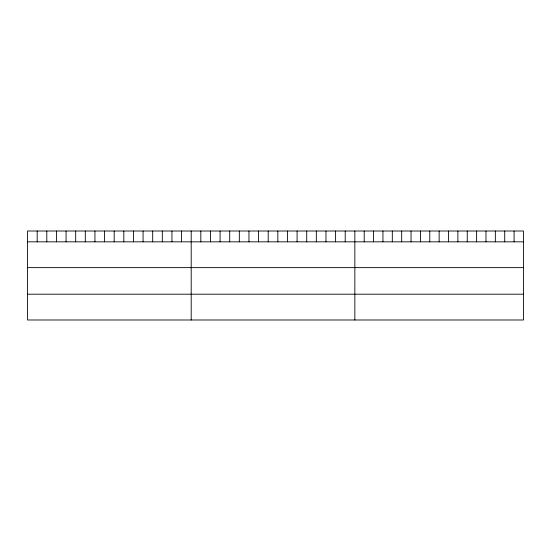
<?xml version="1.0" encoding="UTF-8"?>
<svg xmlns="http://www.w3.org/2000/svg" width="551" height="551" viewBox="0 0 551 551"><rect width="100%" height="100%" fill="white"/><g stroke="black" fill="none" stroke-linecap="round" stroke-linejoin="round"><path stroke-width="0.83" d="M523.45 241.834L523.45 319.993L27.55 319.993L27.55 231.007L523.45 231.007L523.45 241.834L27.55 241.834M27.55 267.628L523.45 267.628M27.55 294.2L523.45 294.2M514.083 231.007L514.083 241.834M504.716 231.007L504.716 241.834M495.349 231.007L495.349 241.834M485.982 231.007L485.982 241.834M476.615 231.007L476.615 241.834M467.248 231.007L467.248 241.834M457.881 231.007L457.881 241.834M448.514 231.007L448.514 241.834M439.147 231.007L439.147 241.834M429.78 231.007L429.78 241.834M420.413 231.007L420.413 241.834M411.046 231.007L411.046 241.834M401.679 231.007L401.679 241.834M392.312 231.007L392.312 241.834M382.945 231.007L382.945 241.834M373.578 231.007L373.578 241.834M364.211 231.007L364.211 241.834M354.844 231.007L354.844 319.993M345.215 231.007L345.215 241.834M335.593 231.007L335.593 241.834M325.965 231.007L325.965 241.834M316.336 231.007L316.336 241.834M306.714 231.007L306.714 241.834M297.085 231.007L297.085 241.834M287.457 231.007L287.457 241.834M277.835 231.007L277.835 241.834M268.206 231.007L268.206 241.834M258.584 231.007L258.584 241.834M248.956 231.007L248.956 241.834M239.327 231.007L239.327 241.834M229.705 231.007L229.705 241.834M220.076 231.007L220.076 241.834M210.448 231.007L210.448 241.834M200.826 231.007L200.826 241.834M191.197 231.007L191.197 319.993M181.568 231.007L181.568 241.834M171.946 231.007L171.946 241.834M162.318 231.007L162.318 241.834M152.689 231.007L152.689 241.834M143.067 231.007L143.067 241.834M133.438 231.007L133.438 241.834M123.81 231.007L123.81 241.834M114.188 231.007L114.188 241.834M104.559 231.007L104.559 241.834M94.937 231.007L94.937 241.834M85.309 231.007L85.309 241.834M75.68 231.007L75.68 241.834M66.058 231.007L66.058 241.834M56.429 231.007L56.429 241.834M46.801 231.007L46.801 241.834M37.179 231.007L37.179 241.834"/></g></svg>
